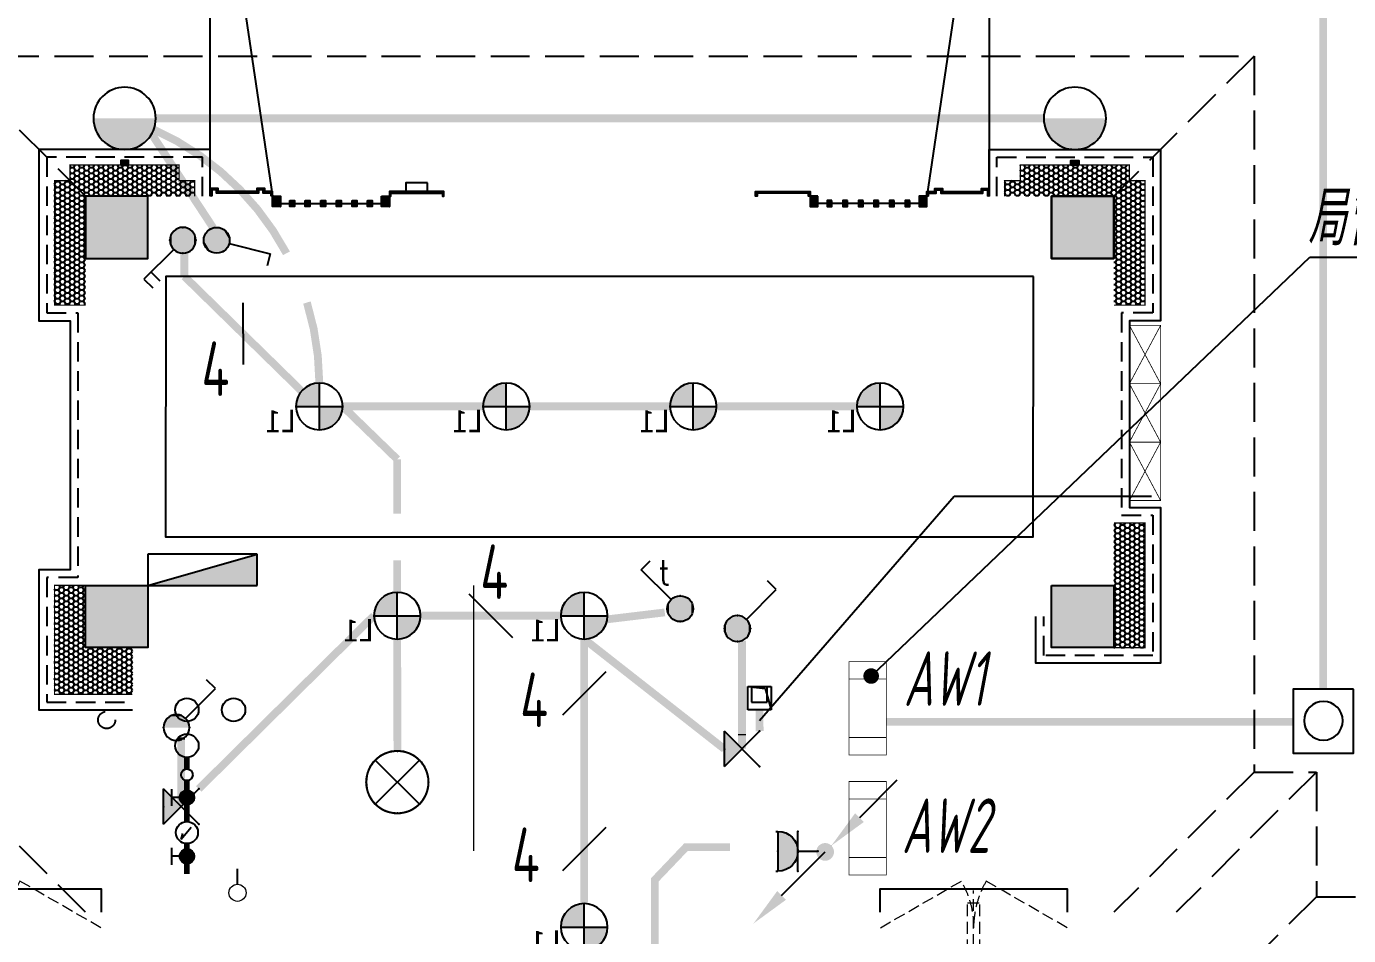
# Model space of a CAD drawing. Extents: x 3002737 to 4077523, y -995787 to -7267.
# Drawn here: x 3081557 to 3090044, y -888793 to -882953 of the extents above; entities that cross this region are included whole.
import ezdxf
from ezdxf.enums import TextEntityAlignment as Align

# ---------------------------------------------------------------- set-up
doc = ezdxf.new("R2010")
doc.units = 0
doc.header["$LTSCALE"] = 1000
doc.header["$MEASUREMENT"] = 0
doc.linetypes.add('DASH', pattern=[0.35, 0.25, -0.1])
doc.linetypes.add('HIDDEN', pattern=[0.375, 0.25, -0.125])
doc.layers.get('0').update_dxf_attribs({"linetype": 'CONTINUOUS'})
for name, color, linetype in [('!!DIM-动力', 7, 'CONTINUOUS'), ('!!电气', 1, 'CONTINUOUS'), ('A-EQPM-MECH', 191, 'CONTINUOUS'), ('A-标注', 1, 'CONTINUOUS'), ('DIM-照明', 7, 'CONTINUOUS'), ('E-天花灯具', 92, 'CONTINUOUS'), ('E-天花辅助2', 54, 'CONTINUOUS'), ('EQUIP-插座', 3, 'CONTINUOUS'), ('EQUIP-照明', 3, 'CONTINUOUS'), ('EQUIP_消火栓', 7, 'CONTINUOUS'), ('LWIRE', 4, 'CONTINUOUS'), ('TEL_TEXT', 7, 'CONTINUOUS'), ('VPIPE-凝结', 150, 'CONTINUOUS'), ('VPIPE-消防', 1, 'TG_X'), ('VPIPE-给水', 3, 'TG_J'), ('VPIPE-雨水', 4, 'DASH'), ('WIRE-动力', 7, 'CONTINUOUS'), ('WIRE-照明', 2, 'CONTINUOUS'), ('修改标示', 212, 'CONTINUOUS'), ('卫生间', 6, 'CONTINUOUS'), ('污水', 3, 'CONTINUOUS'), ('看线', 185, 'CONTINUOUS'), ('立面', 73, 'CONTINUOUS'), ('立面-看线', 251, 'CONTINUOUS'), ('给水', 4, 'CONTINUOUS'), ('设备', 253, 'CONTINUOUS'), ('铝合金', 144, 'CONTINUOUS')]:
    doc.layers.add(name, color=color, linetype=linetype)
for name, color, linetype, lineweight in [('PUB_HATCH', 8, 'CONTINUOUS', 9), ('STAIR', 252, 'CONTINUOUS', 20), ('VPIPE-废水', 31, 'TG_F', 18), ('WINDOW', 146, 'CONTINUOUS', 20), ('平面-空调室内机', 176, 'CONTINUOUS', 9), ('平面-空调预留孔', 252, 'CONTINUOUS', 15)]:
    doc.layers.add(name, color=color, linetype=linetype, lineweight=lineweight)
doc.styles.add('_TEL_DIM', font='SIMPLEX', dxfattribs={"width": 0.8, "height": 3.5, "bigfont": 'HZTXT'})
doc.styles.add('HZTXT', font='gbeitc.shx', dxfattribs={"width": 0.8, "height": 400, "bigfont": 'hztxt.shx'})
doc.styles.get("Standard").update_dxf_attribs({"font": 'gbenor.shx', "bigfont": 'gbcbig.shx'})
doc.styles.add('TG_LINETYPE', font='SIMPLEX', dxfattribs={"width": 0.8, "height": 3, "bigfont": 'HZTXT'})
doc.styles.add('黑体', font='simhei.ttf')
doc.linetypes.add('LED', pattern='A,0.5,-0.2,["LED",Standard,S=0.2,R=0,X=-0.2,Y=-0.1],-0.2', length=0.9)
doc.linetypes.add('TG_F', pattern='A,2,-0.3,["F",TG_LINETYPE,S=0.1,R=0,X=-0.23,Y=-0.15],0', length=2.3)
doc.linetypes.add('TG_J', pattern='A,2,-0.22,["J",TG_LINETYPE,S=0.1,R=0,X=-0.18,Y=-0.15],0', length=2.22)
doc.linetypes.add('TG_X', pattern='A,4,-0.3,["X",TG_LINETYPE,S=0.1,R=0,X=-0.23,Y=-0.15],0', length=4.3)
pattern_1 = [(45, (-853150.0334, -779765.5013), (-2.24506403, 2.24506403), [])]
pattern_2 = [(45, (-853350.0334, -780835.0008), (-2.24506403, 2.24506403), [])]
pattern_3 = [(45, (-665092.5196, -939480.5144), (-2.24506403, 2.24506403), [])]
pattern_4 = [(45, (-664992.5196, -939480.5153), (-2.24506403, 2.24506403), [])]
pattern_5 = [(45, (-664892.5196, -939480.5162), (-2.24506403, 2.24506403), [])]
pattern_6 = [(45, (-664792.5196, -939480.517), (-2.24506403, 2.24506403), [])]
pattern_7 = [(45, (-664692.5196, -939480.518), (-2.24506403, 2.24506403), [])]
pattern_8 = [(45, (-664592.5196, -939480.519), (-2.24506403, 2.24506403), [])]
pattern_9 = [(45, (-665202.5203, -939480.5138), (-2.24506403, 2.24506403), [])]
pattern_10 = [(45, (-664502.517, -939480.51), (-2.24506403, 2.24506403), [])]
pattern_11 = [(0, (-420517.216, -516416.725), (30.95625, 17.872595), [20.6375, -41.275]), (120, (-420517.216, -516416.725), (-30.9562463, 17.8726014), [20.6375, -41.275]), (60, (-420517.216, -516416.725), (3.7e-06, 35.7451964), [-41.275, 20.6375])]
pattern_12 = [(45, (-665142.2845, -939480.3315), (-2.24506403, 2.24506403), [])]

# ---------------------------------------------------------------- blocks, each defined once
blk = doc.blocks.new('A$C148B7D8E')
at = {"layer": '卫生间', "color": 252, "linetype": 'DASH'}
for p, q in [((7700, 15400), (8600, 14500)), ((15200, 14500), (16100, 15400)), ((7300, 10800), (8200, 9900)), ((7700, 10800), (8600, 9900)), ((15200, 9900), (16100, 10800)), ((7300, 10000), (8200, 9100))]:
    blk.add_line(p, q, dxfattribs=at)
blk.add_lwpolyline([(16100, 14000), (16100, 15400), (7700, 15400), (7700, 10800), (7300, 10800), (7300, 10000), (900, 10000), (900, 9000), (-900, 9000), (-900, -900), (1750, -900), (1750, -2100), (23450, -2100), (23450, -900), (25100, -900)], dxfattribs=at)
blk = doc.blocks.new('A$C2705576B')
at = {"layer": '给水'}
h = blk.add_hatch(color=252, dxfattribs=at)
edge = h.paths.add_edge_path()
edge.add_arc((417.5, -1741.2), 47.2, 0, 360)
h = blk.add_hatch(color=252, dxfattribs=at)
edge = h.paths.add_edge_path()
edge.add_arc((794.7, -1741.2), 47.2, 0, 360)
at = {"layer": '给水', "color": 252}
for p, q in [((363.1, -1645.4), (471.8, -1645.4)), ((417.5, -1741.2), (417.5, -1645.4)), ((740.3, -1645.4), (849, -1645.4)), ((794.7, -1741.2), (794.7, -1645.4)), ((601.1, -1768.1), (525.3, -1704.3)), ((525.3, -1704.3), (564, -1715))]:
    blk.add_line(p, q, dxfattribs=at)
at = {"layer": '给水', "color": 252, "const_width": 35.4}
for points in [[(499.1, -1741.2), (302.5, -1741.2)], [(903.5, -1741.2), (640.6, -1741.2)], [(1052.8, -1741.2), (978.5, -1741.2)]]:
    blk.add_lwpolyline(points, dxfattribs=at)
at = {"layer": '给水', "color": 252}
for centre, radius in [((417.5, -1741.2), 47.2), ((569.8, -1741.2), 70.8), ((794.7, -1741.2), 47.2), ((941, -1741.2), 37.5)]:
    blk.add_circle(centre, radius, dxfattribs=at)
blk = doc.blocks.new('dongkong')
at = {"layer": '平面-空调预留孔', "color": 8, "linetype": 'HIDDEN', "ltscale": 0.3}
for p, q in [((-603796, 210899.9), (-603796, 210431.5)), ((-603836, 210821), (-603836, 210510.8)), ((-603836, 210821), (-603756, 210821)), ((-603756, 210821), (-603756, 210510.8))]:
    blk.add_line(p, q, dxfattribs=at)
blk.add_lwpolyline([(-603756, 210510.8), (-603836, 210510.8)], dxfattribs=at)
blk = doc.blocks.new('$TwtSys$00000434')
at = {"color": 252}
for p, q in [((-0.5, 0.5), (-0.5, -0.5)), ((-0.5, -0.5), (0.5, 0.5)), ((0.5, 0.5), (-0.5, 0.5)), ((0.5, -0.5), (0.5, 0.5)), ((-0.5, -0.5), (0.5, -0.5))]:
    blk.add_line(p, q, dxfattribs=at)
blk.add_solid([(0.5, -0.5), (0.5, 0.5), (-0.5, -0.5)], dxfattribs=at)
blk = doc.blocks.new('A$C028C60F5')
at = {"color": 252}
blk.add_lwpolyline([(400, 0), (0, 0), (0, -400), (400, -400)], close=True, dxfattribs=at)
at = {"layer": 'PUB_HATCH', "color": 252}
blk.add_solid([(0, -400), (400, -400), (0, 0), (400, 0)], dxfattribs=at)
blk = doc.blocks.new('A$C7D502F78')
at = {"layer": '修改标示', "ltscale": 2}
blk.add_lwpolyline([(-150.6, 197.3), (-10.6, 197.3), (-10.6, 142.3), (-150.6, 142.3)], close=True, dxfattribs=at)
blk = doc.blocks.new('A$C3EFA6995')
for p in [(9700, 100), (9700, -2400), (15900, -2400)]:
    blk.add_blockref('A$C028C60F5', p)
at = {"xscale": -1}
blk.add_blockref('A$C028C60F5', (16300, 100), dxfattribs=at)
blk = doc.blocks.new('A$C5F341E43')
at = {"layer": '立面'}
h = blk.add_hatch(dxfattribs=at)
h.set_pattern_fill('ANSI31', color=252, scale=2)
h.set_pattern_definition(pattern_1)
h.paths.add_polyline_path([(35125.3, 15800), (35175.3, 15800), (35175.3, 15830), (35125.3, 15830)])
h = blk.add_hatch(dxfattribs=at)
h.set_pattern_fill('ANSI31', color=252, scale=2)
h.set_pattern_definition(pattern_1)
h.paths.add_polyline_path([(41274.7, 15800), (41224.7, 15800), (41224.7, 15830), (41274.7, 15830)])
h = blk.add_hatch(dxfattribs=at)
h.set_pattern_fill('ANSI31', color=252, scale=2)
h.set_pattern_definition(pattern_12)
h.paths.add_polyline_path([(35700.2, 15600.1), (36099.9, 15600.1), (36099.9, 15630.1), (36049.9, 15630.1), (36049.9, 15650.2), (35999.9, 15650.2), (35999.9, 15630.2), (35750.1, 15630), (35749.9, 15650.2), (35700.2, 15650.2)])
h.paths.add_polyline_path([(35710.2, 15600.1), (36089.9, 15600.1), (36089.9, 15620.1), (36039.9, 15620.1), (36039.9, 15640.2), (36009.9, 15640.2), (36009.9, 15620.2), (35740.2, 15620), (35740, 15640.2), (35710.2, 15640.2)])
h = blk.add_hatch(dxfattribs=at)
h.set_pattern_fill('ANSI31', color=252, scale=2)
h.set_pattern_definition(pattern_2)
edge = h.paths.add_edge_path()
edge.add_line((36850, 15600), (36860, 15600))
edge.add_line((36860, 15600), (36860, 15620))
edge.add_line((36860, 15620), (37190, 15620))
edge.add_line((37190, 15620), (37190, 15600.1))
edge.add_line((37190, 15600.1), (37200, 15600))
edge.add_line((37200, 15600), (37200, 15630))
edge.add_line((37200, 15630), (36850, 15630))
edge.add_line((36850, 15630), (36850, 15600))
h = blk.add_hatch(dxfattribs=at)
h.set_pattern_fill('ANSI31', color=252, scale=2)
h.set_pattern_definition(pattern_2)
edge = h.paths.add_edge_path()
edge.add_line((39550, 15600), (39540, 15600))
edge.add_line((39540, 15600), (39540, 15620))
edge.add_line((39540, 15620), (39210, 15620))
edge.add_line((39210, 15620), (39210, 15600.1))
edge.add_line((39210, 15600.1), (39200, 15600))
edge.add_line((39200, 15600), (39200, 15630))
edge.add_line((39200, 15630), (39550, 15630))
edge.add_line((39550, 15630), (39550, 15600))
h = blk.add_hatch(dxfattribs=at)
h.set_pattern_fill('ANSI31', color=252, scale=2)
h.set_pattern_definition(pattern_12)
h.paths.add_polyline_path([(40699.8, 15600.1), (40300, 15600.1), (40300, 15630.1), (40350, 15630.1), (40350, 15650.2), (40400, 15650.2), (40400, 15630.2), (40649.9, 15630), (40650, 15650.2), (40699.8, 15650.2)])
h.paths.add_polyline_path([(40689.8, 15600.1), (40310, 15600.1), (40310, 15620.1), (40360, 15620.1), (40360, 15640.2), (40390, 15640.2), (40390, 15620.2), (40659.8, 15620), (40660, 15640.2), (40689.8, 15640.2)])
h = blk.add_hatch(dxfattribs=at)
h.set_pattern_fill('ANSI31', color=252, scale=2)
h.set_pattern_definition(pattern_9)
h.paths.add_polyline_path([(36100, 15600), (36150, 15600), (36150, 15533.3), (36100, 15533.3)])
h = blk.add_hatch(dxfattribs=at)
h.set_pattern_fill('ANSI31', color=252, scale=2)
h.set_pattern_definition(pattern_3)
h.paths.add_polyline_path([(36210, 15573), (36240, 15573), (36240, 15533.3), (36210, 15533.3)])
h = blk.add_hatch(dxfattribs=at)
h.set_pattern_fill('ANSI31', color=252, scale=2)
h.set_pattern_definition(pattern_4)
h.paths.add_polyline_path([(36310, 15573), (36340, 15573), (36340, 15533.3), (36310, 15533.3)])
h = blk.add_hatch(dxfattribs=at)
h.set_pattern_fill('ANSI31', color=252, scale=2)
h.set_pattern_definition(pattern_5)
h.paths.add_polyline_path([(36410, 15573), (36440, 15573), (36440, 15533.3), (36410, 15533.3)])
h = blk.add_hatch(dxfattribs=at)
h.set_pattern_fill('ANSI31', color=252, scale=2)
h.set_pattern_definition(pattern_6)
h.paths.add_polyline_path([(36510, 15573), (36540, 15573), (36540, 15533.3), (36510, 15533.3)])
h = blk.add_hatch(dxfattribs=at)
h.set_pattern_fill('ANSI31', color=252, scale=2)
h.set_pattern_definition(pattern_7)
h.paths.add_polyline_path([(36610, 15573), (36640, 15573), (36640, 15533.3), (36610, 15533.3)])
h = blk.add_hatch(dxfattribs=at)
h.set_pattern_fill('ANSI31', color=252, scale=2)
h.set_pattern_definition(pattern_8)
h.paths.add_polyline_path([(36710, 15573), (36740, 15573), (36740, 15533.3), (36710, 15533.3)])
h = blk.add_hatch(dxfattribs=at)
h.set_pattern_fill('ANSI31', color=252, scale=2)
h.set_pattern_definition(pattern_10)
h.paths.add_polyline_path([(36800, 15600), (36850, 15600), (36850, 15533.3), (36800, 15533.3)])
h = blk.add_hatch(dxfattribs=at)
h.set_pattern_fill('ANSI31', color=252, scale=2)
h.set_pattern_definition(pattern_10)
h.paths.add_polyline_path([(39600, 15600), (39550, 15600), (39550, 15533.3), (39600, 15533.3)])
h = blk.add_hatch(dxfattribs=at)
h.set_pattern_fill('ANSI31', color=252, scale=2)
h.set_pattern_definition(pattern_8)
h.paths.add_polyline_path([(39690, 15573), (39660, 15573), (39660, 15533.3), (39690, 15533.3)])
h = blk.add_hatch(dxfattribs=at)
h.set_pattern_fill('ANSI31', color=252, scale=2)
h.set_pattern_definition(pattern_7)
h.paths.add_polyline_path([(39790, 15573), (39760, 15573), (39760, 15533.3), (39790, 15533.3)])
h = blk.add_hatch(dxfattribs=at)
h.set_pattern_fill('ANSI31', color=252, scale=2)
h.set_pattern_definition(pattern_6)
h.paths.add_polyline_path([(39890, 15573), (39860, 15573), (39860, 15533.3), (39890, 15533.3)])
h = blk.add_hatch(dxfattribs=at)
h.set_pattern_fill('ANSI31', color=252, scale=2)
h.set_pattern_definition(pattern_5)
h.paths.add_polyline_path([(39990, 15573), (39960, 15573), (39960, 15533.3), (39990, 15533.3)])
h = blk.add_hatch(dxfattribs=at)
h.set_pattern_fill('ANSI31', color=252, scale=2)
h.set_pattern_definition(pattern_4)
h.paths.add_polyline_path([(40090, 15573), (40060, 15573), (40060, 15533.3), (40090, 15533.3)])
h = blk.add_hatch(dxfattribs=at)
h.set_pattern_fill('ANSI31', color=252, scale=2)
h.set_pattern_definition(pattern_3)
h.paths.add_polyline_path([(40190, 15573), (40160, 15573), (40160, 15533.3), (40190, 15533.3)])
h = blk.add_hatch(dxfattribs=at)
h.set_pattern_fill('ANSI31', color=252, scale=2)
h.set_pattern_definition(pattern_9)
h.paths.add_polyline_path([(40300, 15600), (40250, 15600), (40250, 15533.3), (40300, 15533.3)])
at = {"layer": '立面-看线'}
h = blk.add_hatch(dxfattribs=at)
h.set_pattern_fill('HONEY', color=252, scale=13)
h.set_pattern_definition(pattern_11)
h.paths.add_polyline_path([(35500.3, 15700), (35500.3, 15800), (34800.3, 15800), (34800.3, 15700), (34700.3, 15700), (34700.3, 14900), (34900, 14900), (34900, 15600), (35599.4, 15600), (35599.4, 15700)])
h = blk.add_hatch(dxfattribs=at)
h.set_pattern_fill('HONEY', color=252, scale=13)
h.set_pattern_definition(pattern_11)
h.paths.add_polyline_path([(40899.7, 15700), (40899.7, 15800), (41599.7, 15800), (41599.7, 15700), (41699.7, 15700), (41699.7, 14900), (41500, 14900), (41500, 15600), (40800.6, 15600), (40800.6, 15700)])
h = blk.add_hatch(dxfattribs=at)
h.set_pattern_fill('HONEY', color=252, scale=13)
h.set_pattern_definition([(0, (-420616.579, -519516.725), (30.95625, 17.872595), [20.6375, -41.275]), (120, (-420616.579, -519516.725), (-30.9562463, 17.8726014), [20.6375, -41.275]), (60, (-420616.579, -519516.725), (3.7e-06, 35.7451964), [-41.275, 20.6375])])
h.paths.add_polyline_path([(41500, 12900), (41500, 12900), (41500, 13500), (41699.4, 13500), (41699.4, 12700), (41500, 12700)])
h = blk.add_hatch(dxfattribs=at)
h.set_pattern_fill('HONEY', color=252, scale=13)
h.set_pattern_definition([(0, (-420616.579, -519916.725), (30.95625, 17.872595), [20.6375, -41.275]), (120, (-420616.579, -519916.725), (-30.9562463, 17.8726014), [20.6375, -41.275]), (60, (-420616.579, -519916.725), (3.7e-06, 35.7451964), [-41.275, 20.6375])])
h.paths.add_polyline_path([(35200, 12700), (34900, 12700), (34900, 13100), (34700.6, 13100), (34700.6, 12400), (35200, 12400)])
at = {"color": 252, "const_width": 8}
for points in [[(34900, 14900), (34700.3, 14900), (34700.3, 15700), (34800.3, 15700), (34800.3, 15800), (35090.3, 15800), (35090.3, 15800), (35210.3, 15800), (35210.3, 15800), (35500.3, 15800), (35500.3, 15700), (35600.3, 15700), (35600.3, 15600)], [(41500, 14900), (41699.7, 14900), (41699.7, 15700), (41599.7, 15700), (41599.7, 15800), (41309.7, 15800), (41309.7, 15800), (41189.7, 15800), (41189.7, 15800), (40899.7, 15800), (40899.7, 15700), (40799.7, 15700), (40799.7, 15600)], [(41500, 13500), (41700, 13500), (41700, 12700), (41100, 12700), (41100, 12900)], [(34900, 13100), (34700, 13100), (34700, 12400), (35200, 12400)]]:
    blk.add_lwpolyline(points, dxfattribs=at)
at = {"layer": 'A-EQPM-MECH', "color": 252}
for points in [[(35700.3, 15600), (35700.3, 18300), (40700.2, 18300), (40700.2, 15600)], [(35700.3, 18300), (36100, 15600)], [(40700, 18300), (40300, 15600)]]:
    blk.add_lwpolyline(points, dxfattribs=at)
at = {"layer": 'STAIR', "color": 252}
blk.add_line((37390, 13100), (37390, 11394.4), dxfattribs=at)
at = {"layer": 'VPIPE-凝结', "color": 252}
blk.add_line((35875, 11180), (35875, 11278), dxfattribs=at)
at = {"layer": 'VPIPE-废水', "color": 252}
blk.add_circle((35875, 11125), 55, dxfattribs=at)
at = {"layer": 'VPIPE-消防', "color": 252, "linetype": 'Continuous'}
blk.add_circle((35850, 12300), 75, dxfattribs=at)
at = {"layer": 'VPIPE-给水', "color": 252, "linetype": 'Continuous'}
for centre in [(35550, 12300), (35550, 12070)]:
    blk.add_circle(centre, 75, dxfattribs=at)
at = {"layer": 'VPIPE-雨水', "color": 252}
blk.add_circle((35035, 12235), 55, dxfattribs=at)
at = {"layer": 'WINDOW', "color": 252, "linetype": 'DASH', "ltscale": 0.3}
for points in [[(34998.1, 10900), (34478.5, 11200, 0.131652), (34398.1, 10900)], [(40001.9, 10900), (40521.5, 11200, -0.131652), (40601.9, 10900)], [(41200, 10900), (40680.4, 11200, 0.131652), (40600, 10900)]]:
    blk.add_lwpolyline(points, format="xyb", dxfattribs=at)
at = {"layer": '看线', "color": 252}
for points in [[(35700.3, 15600), (35700.3, 15900), (34600.3, 15900), (34600.3, 14800), (34800, 14800), (34800, 13200), (34600, 13200), (34600, 12300), (35200, 12300)], [(40699.7, 15600), (40699.7, 15900), (41799.7, 15900), (41799.7, 14800), (41600, 14800), (41600, 13600), (41800, 13600), (41800, 12600), (41000, 12600), (41000, 12900)]]:
    blk.add_lwpolyline(points, dxfattribs=at)
at = {"layer": '看线', "color": 252, "linetype": 'HIDDEN', "ltscale": 0.5}
for points in [[(35650.3, 15600), (35650.3, 15850), (34650.3, 15850), (34650.3, 14850), (34850, 14850), (34850, 13150), (34650, 13150), (34650, 12350), (35200, 12350)], [(40749.7, 15600), (40749.7, 15850), (41749.7, 15850), (41749.7, 14850), (41550, 14850), (41550, 13550), (41750, 13550), (41750, 12650), (41050, 12650), (41050, 12900)]]:
    blk.add_lwpolyline(points, dxfattribs=at)
at = {"layer": '看线', "color": 252, "ltscale": 0.5}
for points in [[(33800, 11000), (33800, 11150), (35000, 11150), (35000, 11000)], [(40000, 11000), (40000, 11150), (41200, 11150), (41200, 11000)]]:
    blk.add_lwpolyline(points, dxfattribs=at)
at = {"layer": '立面', "color": 252}
for p, q in [((36310, 15573), (36340, 15573)), ((36310, 15533.3), (36310, 15573)), ((36340, 15533.3), (36310, 15533.3)), ((36340, 15573), (36340, 15533.3)), ((40090, 15573), (40060, 15573)), ((40060, 15573), (40060, 15533.3)), ((40060, 15533.3), (40090, 15533.3)), ((40090, 15533.3), (40090, 15573))]:
    blk.add_line(p, q, dxfattribs=at)
for points in [[(35125.3, 15800), (35175.3, 15800), (35175.3, 15830), (35125.3, 15830)], [(41274.7, 15800), (41224.7, 15800), (41224.7, 15830), (41274.7, 15830)], [(36100, 15600), (36150, 15600), (36150, 15533.3), (36100, 15533.3)], [(36410, 15573), (36440, 15573), (36440, 15533.3), (36410, 15533.3)], [(36510, 15573), (36540, 15573), (36540, 15533.3), (36510, 15533.3)], [(36610, 15573), (36640, 15573), (36640, 15533.3), (36610, 15533.3)], [(36710, 15573), (36740, 15573), (36740, 15533.3), (36710, 15533.3)], [(36800, 15600), (36850, 15600), (36850, 15533.3), (36800, 15533.3)], [(39600, 15600), (39550, 15600), (39550, 15533.3), (39600, 15533.3)], [(39690, 15573), (39660, 15573), (39660, 15533.3), (39690, 15533.3)], [(39790, 15573), (39760, 15573), (39760, 15533.3), (39790, 15533.3)], [(39890, 15573), (39860, 15573), (39860, 15533.3), (39890, 15533.3)], [(39990, 15573), (39960, 15573), (39960, 15533.3), (39990, 15533.3)], [(40300, 15600), (40250, 15600), (40250, 15533.3), (40300, 15533.3)]]:
    blk.add_lwpolyline(points, close=True, dxfattribs=at)
for points in [[(36850, 15600), (36860, 15600), (36860, 15620), (37190, 15620), (37190, 15600.1), (37200, 15600), (37200, 15630), (36850, 15630), (36850, 15600)], [(39550, 15600), (39540, 15600), (39540, 15620), (39210, 15620), (39210, 15600.1), (39200, 15600), (39200, 15630), (39550, 15630), (39550, 15600)]]:
    blk.add_lwpolyline(points, dxfattribs=at)
at = {"layer": '设备', "color": 252, "const_width": 5}
for points in [[(41600, 14395), (41600, 14770), (41800, 14770), (41800, 14395)], [(41600, 14020), (41600, 14395), (41800, 14395), (41800, 14020)], [(41600, 13645), (41600, 14020), (41800, 14020), (41800, 13645)]]:
    blk.add_lwpolyline(points, close=True, dxfattribs=at)
for points in [[(41600, 14770), (41800, 14395)], [(41800, 14770), (41600, 14395)], [(41600, 14395), (41800, 14020)], [(41800, 14395), (41600, 14020)], [(41600, 14020), (41800, 13645)], [(41800, 14020), (41600, 13645)]]:
    blk.add_lwpolyline(points, dxfattribs=at)
at = {"layer": '铝合金', "color": 252}
for p, q in [((36150, 15553.2), (36210, 15553.2)), ((36240, 15553.2), (36310, 15553.2)), ((36340, 15553.2), (36410, 15553.2)), ((36440, 15553.2), (36510, 15553.2)), ((36540, 15553.2), (36610, 15553.2)), ((36640, 15553.2), (36710, 15553.2)), ((36740, 15553.2), (36800, 15553.2)), ((39660, 15553.2), (39600, 15553.2)), ((39760, 15553.2), (39690, 15553.2)), ((39860, 15553.2), (39790, 15553.2)), ((39960, 15553.2), (39890, 15553.2)), ((40060, 15553.2), (39990, 15553.2)), ((40160, 15553.2), (40090, 15553.2)), ((40250, 15553.2), (40190, 15553.2))]:
    blk.add_line(p, q, dxfattribs=at)
for points in [[(35125.3, 15800), (35175.3, 15800), (35175.3, 15830), (35125.3, 15830)], [(41274.7, 15800), (41224.7, 15800), (41224.7, 15830), (41274.7, 15830)], [(36100, 15600), (36150, 15600), (36150, 15533.3), (36100, 15533.3)], [(36210, 15573), (36240, 15573), (36240, 15533.3), (36210, 15533.3)], [(36310, 15573), (36340, 15573), (36340, 15533.3), (36310, 15533.3)], [(36410, 15573), (36440, 15573), (36440, 15533.3), (36410, 15533.3)], [(36510, 15573), (36540, 15573), (36540, 15533.3), (36510, 15533.3)], [(36610, 15573), (36640, 15573), (36640, 15533.3), (36610, 15533.3)], [(36710, 15573), (36740, 15573), (36740, 15533.3), (36710, 15533.3)], [(36800, 15600), (36850, 15600), (36850, 15533.3), (36800, 15533.3)], [(39600, 15600), (39550, 15600), (39550, 15533.3), (39600, 15533.3)], [(39690, 15573), (39660, 15573), (39660, 15533.3), (39690, 15533.3)], [(39790, 15573), (39760, 15573), (39760, 15533.3), (39790, 15533.3)], [(39890, 15573), (39860, 15573), (39860, 15533.3), (39890, 15533.3)], [(39990, 15573), (39960, 15573), (39960, 15533.3), (39990, 15533.3)], [(40090, 15573), (40060, 15573), (40060, 15533.3), (40090, 15533.3)], [(40190, 15573), (40160, 15573), (40160, 15533.3), (40190, 15533.3)], [(40300, 15600), (40250, 15600), (40250, 15533.3), (40300, 15533.3)]]:
    blk.add_lwpolyline(points, close=True, dxfattribs=at)
for points in [[(36099.9, 15600.1), (36099.9, 15630.1), (36049.9, 15630.1), (36049.9, 15650.2), (35999.9, 15650.2), (35999.9, 15630.2), (35750.1, 15630), (35749.9, 15650.2), (35700.2, 15650.2), (35700.2, 15600.1)], [(36089.9, 15600.1), (36089.9, 15620.1), (36039.9, 15620.1), (36039.9, 15640.2), (36009.9, 15640.2), (36009.9, 15620.2), (35740.2, 15620), (35740, 15640.2), (35710.2, 15640.2), (35710.2, 15600.1)], [(36850, 15600), (36860, 15600), (36860, 15620), (37190, 15620), (37190, 15600.1), (37200, 15600), (37200, 15630), (36850, 15630), (36850, 15600)], [(39550, 15600), (39540, 15600), (39540, 15620), (39210, 15620), (39210, 15600.1), (39200, 15600), (39200, 15630), (39550, 15630), (39550, 15600)], [(40300, 15600.1), (40300, 15630.1), (40350, 15630.1), (40350, 15650.2), (40400, 15650.2), (40400, 15630.2), (40649.9, 15630), (40650, 15650.2), (40699.8, 15650.2), (40699.8, 15600.1)], [(40310, 15600.1), (40310, 15620.1), (40360, 15620.1), (40360, 15640.2), (40390, 15640.2), (40390, 15620.2), (40659.8, 15620), (40660, 15640.2), (40689.8, 15640.2), (40689.8, 15600.1)]]:
    blk.add_lwpolyline(points, dxfattribs=at)
at = {"color": 252, "xscale": -1}
for name, p in [('A$C148B7D8E', (50100, 1100)), ('A$C3EFA6995', (51200, 15500))]:
    blk.add_blockref(name, p, dxfattribs=at)
at = {"color": 252}
blk.add_blockref('A$C028C60F5', (41100, 15600), dxfattribs=at)
at = {"layer": 'EQUIP_消火栓', "color": 252, "xscale": 700, "yscale": 200, "zscale": 700}
blk.add_blockref('$TwtSys$00000434', (35650, 13200), dxfattribs=at)
at = {"layer": '修改标示', "color": 252, "ltscale": 2, "xscale": -1}
blk.add_blockref('A$C7D502F78', (36944.4, 15487.7), dxfattribs=at)
at = {"layer": '平面-空调室内机', "color": 252, "ltscale": 0.3, "rotation": 180}
blk.add_blockref('dongkong', (-563196, 221570.8), dxfattribs=at)
at = {"layer": '污水', "color": 252, "rotation": 90.00000000010901}
blk.add_blockref('A$C2705576B', (33808.8, 10942.2), dxfattribs=at)
blk = doc.blocks.new('dfgdsgsdg')
at = {"layer": '!!DIM-动力'}
blk.add_lwpolyline([(1783912.6, 547079.1), (1784299.9, 547079.1), (1784299.9, 546667.8), (1783912.6, 546667.8)], close=True, dxfattribs=at)
blk.add_circle((1784105.1, 546875.3), 124.2, dxfattribs=at)
blk = doc.blocks.new('$equip$00001151')
blk.add_circle((0, 0.5), 0.5)
for points in [[(0.433, 0.25), (-0.433, 0.25), (0.5, 0.5), (-0.5, 0.5)], [(0.25, 0.067), (-0.25, 0.067), (0.433, 0.25), (-0.433, 0.25)], [(0, 0), (0, 0), (0.25, 0.067), (-0.25, 0.067)]]:
    blk.add_solid(points)
at = {"flags": 9}
blk.add_attdef('A', (0, 0), '', height=0.00002, dxfattribs=at)
blk = doc.blocks.new('$equip$00001154')
for p, q in [((0, 0.283), (0, -0.283)), ((0, 0.283), (0.566, -0.283)), ((0.566, 0.283), (0, -0.283))]:
    blk.add_line(p, q)
for p in [(0.566, 0.283), (0, 0.004), (0.283, 0), (0.566, -0.283)]:
    blk.add_point(p)
blk.add_solid([(0, -0.283), (0.283, 0), (0, 0.283)])
at = {"layer": 'TEL_TEXT', "style": '_TEL_DIM', "flags": 1}
blk.add_attdef('A', text='', height=0.00002, dxfattribs=at).set_placement((0, 0), align=Align.MIDDLE_CENTER)
blk = doc.blocks.new('$equip$00001213')
for p, q in [((0.147, 0.356), (0.625, 0.833)), ((0.625, 0.833), (0.766, 0.692))]:
    blk.add_line(p, q)
blk.add_circle((0, 0.208), 0.208)
for p in [(0, 0.417), (-0.208, 0.208), (0, 0), (0.208, 0.208)]:
    blk.add_point(p)
for points in [[(0.104, 0.389), (0.104, 0.028), (0, 0.417), (0, 0)], [(0.18, 0.313), (0.18, 0.104), (0.104, 0.389), (0.104, 0.028)], [(0.208, 0.208), (0.208, 0.208), (0.18, 0.313), (0.18, 0.104)]]:
    blk.add_solid(points)
at = {"flags": 9}
blk.add_attdef('A', (0, 0), '', height=0.00002, dxfattribs=at)
blk = doc.blocks.new('$equip$00001237')
for p, q in [((-0.5, 1.05), (-0.5, 1)), ((-0.5, 1), (0.5, 1)), ((0.5, 1.05), (0.5, 1)), ((0.5, 0.5), (-0.5, 0.5)), ((0, 0.5), (0, 0))]:
    blk.add_line(p, q)
blk.add_arc((0, 1), 0.5, 180, 0)
for p in [(0, 1), (-0.5, 0.5), (0.5, 0.5), (0, 0)]:
    blk.add_point(p)
for points in [[(0.433, 0.75), (-0.433, 0.75), (0.5, 1), (-0.5, 1)], [(0.25, 0.567), (-0.25, 0.567), (0.433, 0.75), (-0.433, 0.75)], [(0, 0.5), (0, 0.5), (0.25, 0.567), (-0.25, 0.567)]]:
    blk.add_solid(points)
at = {"flags": 9}
blk.add_attdef('A', (0, 0), '', height=0.00002, dxfattribs=at)
blk = doc.blocks.new('$equip$00001962')
for p, q in [((0.147, 0.356), (0.625, 0.833)), ((0.625, 0.833), (0.766, 0.692))]:
    blk.add_line(p, q)
blk.add_circle((0, 0.208), 0.208)
for p in [(0, 0.417), (-0.208, 0.208), (0, 0), (0.208, 0.208)]:
    blk.add_point(p)
for points in [[(-0.18, 0.313), (0.18, 0.313), (-0.208, 0.208), (0.208, 0.208)], [(-0.104, 0.389), (0.104, 0.389), (-0.18, 0.313), (0.18, 0.313)], [(0, 0.417), (0, 0.417), (-0.104, 0.389), (0.104, 0.389)], [(-0.18, 0.104), (0.18, 0.104), (-0.208, 0.208), (0.208, 0.208)], [(-0.104, 0.028), (0.104, 0.028), (-0.18, 0.104), (0.18, 0.104)], [(0, 0), (0, 0), (-0.104, 0.028), (0.104, 0.028)]]:
    blk.add_solid(points)
at = {"layer": 'TEL_TEXT', "style": '_TEL_DIM', "flags": 1}
blk.add_attdef('A', text='', height=0.00002, dxfattribs=at).set_placement((0, 0), align=Align.MIDDLE_CENTER)
blk = doc.blocks.new('A$C04F44ECC')
at = {"layer": '!!电气'}
for p, q in [((0, 0), (-300, 0)), ((-300, 0), (-300, -300)), ((-250, -200), (-250, 0)), ((0, 0), (-223, -27)), ((-50, 0), (-50, -200)), ((0, -300), (0, 0)), ((-223, -27), (-300, -300)), ((-300, -300), (0, -300)), ((-50, -200), (-250, -200))]:
    blk.add_line(p, q, dxfattribs=at)
blk = doc.blocks.new('$TelecSys$00000078')
for p, q in [((1.15, 1.15), (0.55, 0.55)), ((0.104, 0.104), (0.104, 0.104)), ((-0.104, -0.104), (-0.104, -0.104))]:
    blk.add_line(p, q)
at = {"const_width": 0.142}
blk.add_lwpolyline([(-0.071, 0, 1), (0.071, 0, 1)], format="xyb", close=True, dxfattribs=at)
blk.add_solid([(0.62, 0.48), (0.48, 0.62), (0.1, 0.1)])
at = {"width": 0.8, "flags": 9}
blk.add_attdef('A', (0, 0), '', height=0.00002, dxfattribs=at)
blk = doc.blocks.new('$TelecSys$00000080')
for p, q in [((-0.7, -0.7), (0, 0)), ((0.104, 0.104), (0.104, 0.104)), ((-0.104, -0.104), (-0.104, -0.104))]:
    blk.add_line(p, q)
at = {"const_width": 0.142}
blk.add_lwpolyline([(0.071, 0, 1), (-0.071, 0, 1)], format="xyb", close=True, dxfattribs=at)
blk.add_solid([(-0.63, -0.77), (-0.77, -0.63), (-1.15, -1.15)])
at = {"width": 0.8, "flags": 9}
blk.add_attdef('A', (0, 0), '', height=0.00002, rotation=180, dxfattribs=at)
blk = doc.blocks.new('A$C341176C1')
at = {"layer": '设备', "color": 3, "const_width": 5}
blk.add_lwpolyline([(-240, -200), (0, -200), (0, -800), (-240, -800)], close=True, dxfattribs=at)
for points in [[(-240, -312.3), (0, -312.3)], [(-240, -687.7), (0, -687.7)]]:
    blk.add_lwpolyline(points, dxfattribs=at)
blk = doc.blocks.new('DFADS')
at = {"layer": 'A-标注'}
h = blk.add_hatch(color=251, dxfattribs=at)
h.paths.add_polyline_path([(3405.6, 358.33), (3411.6, 358.33, 0.414214), (3405.6, 364.33)])
h.paths.add_polyline_path([(3399.6, 358.33, 0.414214), (3405.6, 352.33), (3405.6, 358.33)])
at = {"layer": 'A-标注', "color": 92}
for p, q in [((3405.6, 352.33), (3405.6, 364.33)), ((3411.6, 358.33), (3399.6, 358.33))]:
    blk.add_line(p, q, dxfattribs=at)
blk.add_circle((3405.6, 358.33), 6, dxfattribs=at)
at = {"layer": 'A-标注', "color": 3, "style": '黑体'}
blk.add_text('L1', height=5.76, dxfattribs=at).set_placement((3411.58, 351.7))
blk = doc.blocks.new('$equip$00001963')
for p, q in [((0.147, 0.356), (0.625, 0.833)), ((0.512, 0.72), (0.653, 0.579)), ((0.625, 0.833), (0.766, 0.692))]:
    blk.add_line(p, q)
blk.add_circle((0, 0.208), 0.208)
for p in [(0, 0.417), (-0.208, 0.208), (0, 0), (0.208, 0.208)]:
    blk.add_point(p)
for points in [[(-0.18, 0.313), (0.18, 0.313), (-0.208, 0.208), (0.208, 0.208)], [(-0.104, 0.389), (0.104, 0.389), (-0.18, 0.313), (0.18, 0.313)], [(0, 0.417), (0, 0.417), (-0.104, 0.389), (0.104, 0.389)], [(-0.18, 0.104), (0.18, 0.104), (-0.208, 0.208), (0.208, 0.208)], [(-0.104, 0.028), (0.104, 0.028), (-0.18, 0.104), (0.18, 0.104)], [(0, 0), (0, 0), (-0.104, 0.028), (0.104, 0.028)]]:
    blk.add_solid(points)
at = {"layer": 'TEL_TEXT', "style": '_TEL_DIM', "flags": 1}
blk.add_attdef('A', text='', height=0.00002, dxfattribs=at).set_placement((0, 0), align=Align.MIDDLE_CENTER)
blk = doc.blocks.new('$equip$00001822')
for p, q in [((0.147, 0.356), (0.625, 0.833)), ((0.625, 0.833), (0.766, 0.692))]:
    blk.add_line(p, q)
blk.add_circle((0, 0.208), 0.208)
for p in [(0, 0.417), (-0.208, 0.208), (-0.015, 0.001), (0.208, 0.208)]:
    blk.add_point(p)
for points in [[(-0.18, 0.313), (0.18, 0.313), (-0.208, 0.208), (0.208, 0.208)], [(-0.104, 0.389), (0.104, 0.389), (-0.18, 0.313), (0.18, 0.313)], [(0, 0.417), (0, 0.417), (-0.104, 0.389), (0.104, 0.389)], [(-0.18, 0.104), (0.18, 0.104), (-0.208, 0.208), (0.208, 0.208)], [(-0.104, 0.028), (0.104, 0.028), (-0.18, 0.104), (0.18, 0.104)], [(0, 0), (0, 0), (-0.104, 0.028), (0.104, 0.028)]]:
    blk.add_solid(points)
at = {"color": 7, "style": '_TEL_DIM'}
blk.add_attdef('$TEXT$', text='', height=0.4, dxfattribs=at).set_placement((0.581, 0.465), align=Align.MIDDLE_CENTER)
at = {"color": 7, "style": '_TEL_DIM', "flags": 1}
blk.add_attdef('A', text='', height=0.00002, dxfattribs=at).set_placement((0, 0), align=Align.MIDDLE_CENTER)
blk = doc.blocks.new('$TelecSys$00000095')
blk.add_line((0.4, 0.4), (-0.4, -0.4))
at = {"width": 0.8}
blk.add_attdef('N', text='', height=1, dxfattribs=at).set_placement((-0.017, 1.056), align=Align.MIDDLE)
blk = doc.blocks.new('$equip$00002539')
for p, q in [((-0.354, 0.354), (0.354, -0.354)), ((0.354, 0.354), (-0.354, -0.354))]:
    blk.add_line(p, q)
at = {"const_width": 0.032}
blk.add_lwpolyline([(-0.5, 0, 1), (0.5, 0, 1), (-0.5, 0, 0.911406)], format="xyb", dxfattribs=at)
blk.add_circle((0, 0), 0.5)
for p in [(0, 0.5), (-0.5, 0), (0.5, 0), (0, -0.5)]:
    blk.add_point(p)
at = {"color": 7, "style": '_TEL_DIM', "flags": 1}
blk.add_attdef('A', text='', height=0.00002, dxfattribs=at).set_placement((0, 0), align=Align.MIDDLE_CENTER)

msp = doc.modelspace()

# ---------------------------------------------------------------- linework, layer by layer
at = {"layer": '!!电气'}
for p, q in [((3086979.6, -887125.9), (3089794.2, -884435.6)), ((3089794.2, -884435.6), (3093428.6, -884435.6))]:
    msp.add_line(p, q, dxfattribs=at)
at = {"layer": 'DIM-照明', "color": 4}
for points in [[(3086263.1, -887411.6), (3087512, -885969.7)], [(3087512, -885969.7), (3088777.9, -885969.7)]]:
    msp.add_lwpolyline(points, dxfattribs=at)
at = {"layer": 'DIM-照明', "const_width": 50}
msp.add_lwpolyline([(3086954.6, -887125.9, 1), (3087004.6, -887125.9, 1)], format="xyb", close=True, dxfattribs=at)
at = {"layer": 'E-天花辅助2', "color": 6, "linetype": 'LED', "ltscale": 0.3}
msp.add_lwpolyline([(3088022.2, -884558.2), (3082453.1, -884558.2), (3082450.5, -886230.6), (3088019.6, -886230.6)], close=True, dxfattribs=at)
at = {"layer": 'WIRE-动力', "color": 6, "linetype": 'Continuous', "const_width": 50}
for points in [[(3089881.4, -887209.1), (3089881.4, -880951.9)], [(3087077.4, -887420.2), (3089687.7, -887420.2)]]:
    msp.add_lwpolyline(points, dxfattribs=at)
at = {"layer": 'WIRE-动力', "color": 6, "const_width": 50}
msp.add_lwpolyline([(3086073.8, -888225.5), (3085790.7, -888225.5), (3085591.5, -888434.3), (3085591.5, -890372.1)], dxfattribs=at)
at = {"layer": 'WIRE-照明', "color": 2, "const_width": 50}
for points in [[(3082374.5, -883614.6, -0.166691), (3083226.6, -884410, -0.166691)], [(3083358, -884726.3, -0.0732), (3083437.5, -885243.5)]]:
    msp.add_lwpolyline(points, format="xyb", dxfattribs=at)
at = {"layer": 'WIRE-照明', "linetype": 'Continuous', "const_width": 50}
for points in [[(3088087.2, -883543.2), (3082378.5, -883543.2)], [(3085654.7, -886717.1), (3085285.5, -886761.5)], [(3086150.7, -887593.1), (3086150.7, -886897.6)], [(3082550.6, -887534.1), (3082550.6, -887520.6)], [(3086150.7, -887506.5), (3086150.7, -887497.3)], [(3082550.6, -887963.6), (3082550.6, -887534.1)]]:
    msp.add_lwpolyline(points, dxfattribs=at)
at = {"layer": 'WIRE-照明', "color": 2, "const_width": 50}
for points in [[(3082756.1, -884246.3), (3082360.9, -883643.2)], [(3082571.1, -884409.3), (3082571.1, -884558.2)], [(3083323.8, -885295.6), (3082571.1, -884558.2)], [(3084987.4, -886738.2), (3084087.4, -886738.2)]]:
    msp.add_lwpolyline(points, dxfattribs=at)
at = {"layer": 'WIRE-照明', "color": 2, "linetype": 'Continuous', "const_width": 50}
for points in [[(3084487.5, -885393.5), (3083587.5, -885393.5)], [(3083937.4, -885733.2), (3083587.5, -885393.5)], [(3085687.5, -885393.5), (3084787.5, -885393.5)], [(3086887.5, -885393.5), (3085987.5, -885393.5)], [(3083937.4, -886082.9), (3083937.4, -885733.2)], [(3083937.4, -886588.2), (3083937.4, -886381.7)], [(3083787.4, -886738.2), (3082663.7, -887850.5)], [(3083938.6, -887607.4), (3083937.4, -886888.2)], [(3085137.4, -887588.2), (3085137.4, -886888.2)], [(3085137.4, -886888.2), (3086037.4, -887594.9)], [(3086262.4, -887343.2), (3086263.7, -887480)], [(3085137.4, -888588.2), (3085137.4, -887588.2)]]:
    msp.add_lwpolyline(points, dxfattribs=at)

# ---------------------------------------------------------------- block references
at = {"layer": '!!DIM-动力', "xscale": -1, "rotation": 359.9982631100344}
msp.add_blockref('dfgdsgsdg', (4873971.1, -1434342.3), dxfattribs=at)
at = {"layer": '!!电气'}
msp.add_blockref('A$C5F341E43', (3047037.4, -899643.2), dxfattribs=at)
at = {"xscale": -1, "rotation": 3.027961561485881e-06}
for p in [(3086837.4, -886833), (3086837.4, -887603.6)]:
    msp.add_blockref('A$C341176C1', p, dxfattribs=at)
at = {"xscale": -0.4999999999999996, "yscale": 0.4999999999999999, "zscale": 0.5, "rotation": 3.027961561485881e-06}
msp.add_blockref('A$C04F44ECC', (3086187.4, -887193.2), dxfattribs=at)
at = {"layer": 'DIM-照明', "color": 2}
ref = msp.add_blockref('$TelecSys$00000095', (3082947.4, -884926.9), dxfattribs=dict(at, xscale=-350, yscale=350, zscale=350, rotation=315.5855012592172))
ref.add_attrib('N', '4', dxfattribs={"layer": '0', "color": 7, "height": 350, "width": 0.8}).set_placement((3082770.6, -885151.4), align=Align.MIDDLE)
ref = msp.add_blockref('$TelecSys$00000095', (3084537.4, -886738.2), dxfattribs=dict(at, xscale=-350, yscale=350, zscale=350))
ref.add_attrib('N', '4', dxfattribs={"layer": '0', "color": 7, "height": 350, "width": 0.8}).set_placement((3084560.1, -886455.4), align=Align.MIDDLE)
ref = msp.add_blockref('$TelecSys$00000095', (3085137.4, -887238.2), dxfattribs=dict(at, xscale=-350, yscale=350, zscale=350, rotation=269.9999999999619))
ref.add_attrib('N', '4', dxfattribs={"layer": '0', "color": 7, "height": 350, "width": 0.8}).set_placement((3084815.9, -887278.3), align=Align.MIDDLE)
ref = msp.add_blockref('$TelecSys$00000095', (3085137.4, -888238.2), dxfattribs=dict(at, xscale=-350, yscale=350, zscale=350, rotation=270))
ref.add_attrib('N', '4', dxfattribs={"layer": '0', "color": 7, "height": 350, "width": 0.8}).set_placement((3084763, -888274), align=Align.MIDDLE)
at = {"layer": 'E-天花灯具', "xscale": -25.00004798115771, "yscale": 25.0000479811577, "zscale": 25.0000479811577, "rotation": 359.9999994179813}
for p in [(3168577.7, -894351.7), (3169777.7, -894351.7), (3170977.7, -894351.7), (3172177.7, -894351.7), (3169077.7, -895696.4), (3170277.7, -895696.4), (3170277.7, -897696.4)]:
    msp.add_blockref('DFADS', p, dxfattribs=at)
at = {"layer": 'EQUIP-插座', "color": 2, "xscale": -256, "yscale": 256, "zscale": 256, "rotation": 89.99999995050783}
msp.add_blockref('$equip$00001237', (3086637.4, -888251.6), dxfattribs=at)
at = {"layer": 'EQUIP-照明', "color": 2, "xscale": -400, "yscale": 400, "zscale": 400}
for p in [(3082187.7, -883743.2), (3088287.2, -883743.2)]:
    msp.add_blockref('$equip$00001151', p, dxfattribs=at)
at = {"layer": 'EQUIP-照明', "color": 2}
for name, p, xscale, yscale, zscale, rotation in [('$equip$00001962', (3082707.1, -884369.3), 400, 400, 400, 300.8971286792645), ('$equip$00001963', (3082645, -884326.5), -400, 400, 400, 90), ('$equip$00001213', (3082436.9, -887456.5), -400, 400, 400, 270), ('$equip$00001154', (3082437.4, -887963.6), -399.9999999999999, 399.9999999999999, 399.9999999999999, 179.9999697912887)]:
    msp.add_blockref(name, p, dxfattribs=dict(at, xscale=xscale, yscale=yscale, zscale=zscale, rotation=rotation))
ref = msp.add_blockref('$equip$00001822', (3085837.4, -886693.2), dxfattribs=dict(at, xscale=400, yscale=400, zscale=400, rotation=90.00000000974532))
ref.add_attrib('$TEXT$', 't', dxfattribs={"layer": '0', "color": 7, "height": 160, "style": '_TEL_DIM'}).set_placement((3085651.6, -886460.9), align=Align.MIDDLE_CENTER)
at = {"layer": 'EQUIP-照明', "xscale": -400, "yscale": 400, "zscale": 400}
for name, p, rotation in [('$equip$00001962', (3086037.4, -886820.9), 270.0000000097453), ('$equip$00001154', (3086037.4, -887593.2), 180)]:
    msp.add_blockref(name, p, dxfattribs=dict(at, rotation=rotation))
at = {"layer": 'EQUIP-照明', "color": 6, "xscale": -400.0000000000001, "yscale": 400.0000000000001, "zscale": 400, "rotation": 359.999999418011}
msp.add_blockref('$equip$00002539', (3083938.3, -887807.4), dxfattribs=at)
at = {"layer": 'LWIRE', "color": 2, "xscale": 400, "yscale": 400, "zscale": 400}
for name in ['$TelecSys$00000078', '$TelecSys$00000080']:
    msp.add_blockref(name, (3086684.1, -888255.7), dxfattribs=at)

# ---------------------------------------------------------------- texts
at = {"layer": 'DIM-照明', "color": 7, "style": 'HZTXT', "width": 0.7}
for s, rotation, p in [('局管室外防水型桥架:300x150mm', 360, (3089779.9, -884358.5)), ('AW1', 0, (3087188.8, -887317.1)), ('AW2', 0, (3087177.1, -888262))]:
    msp.add_text(s, height=350, rotation=rotation, dxfattribs=at).set_placement(p)

doc.saveas('drawing.dxf')
